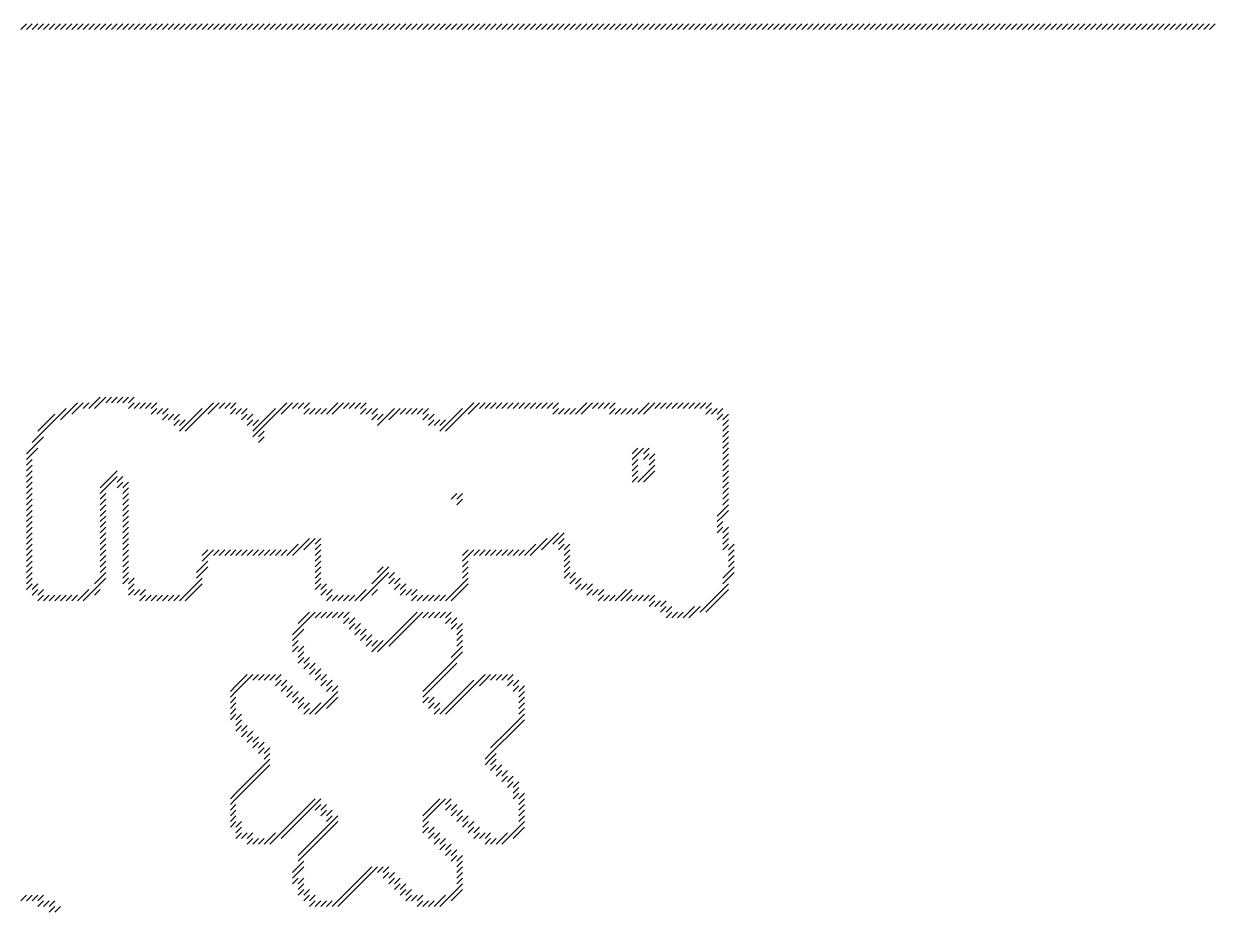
# Model space of a CAD drawing. Header units: metres. Extents: x 5 to 1923, y 5 to 1083.
# Drawn here: x 1136.5 to 1346.5, y 926.5 to 1083 of the extents above; entities that cross this region are included whole.
import ezdxf

# ---------------------------------------------------------------- set-up
doc = ezdxf.new("R2010")
doc.units = ezdxf.units.M

msp = doc.modelspace()

# ---------------------------------------------------------------- linework, layer by layer
for p, q in [((1136, 1082), (1137, 1083)), ((1137, 1082), (1138, 1083)), ((1138, 1082), (1139, 1083)), ((1139, 1082), (1140, 1083)), ((1140, 1082), (1141, 1083)), ((1141, 1082), (1142, 1083)), ((1142, 1082), (1143, 1083)), ((1143, 1082), (1144, 1083)), ((1144, 1082), (1145, 1083)), ((1145, 1082), (1146, 1083)), ((1146, 1082), (1147, 1083)), ((1147, 1082), (1148, 1083)), ((1148, 1082), (1149, 1083)), ((1149, 1082), (1150, 1083)), ((1150, 1082), (1151, 1083)), ((1151, 1082), (1152, 1083)), ((1152, 1082), (1153, 1083)), ((1153, 1082), (1154, 1083)), ((1154, 1082), (1155, 1083)), ((1155, 1082), (1156, 1083)), ((1156, 1082), (1157, 1083)), ((1157, 1082), (1158, 1083)), ((1158, 1082), (1159, 1083)), ((1159, 1082), (1160, 1083)), ((1160, 1082), (1161, 1083)), ((1161, 1082), (1162, 1083)), ((1162, 1082), (1163, 1083)), ((1163, 1082), (1164, 1083)), ((1164, 1082), (1165, 1083)), ((1165, 1082), (1166, 1083)), ((1166, 1082), (1167, 1083)), ((1167, 1082), (1168, 1083)), ((1168, 1082), (1169, 1083)), ((1169, 1082), (1170, 1083)), ((1170, 1082), (1171, 1083)), ((1171, 1082), (1172, 1083)), ((1172, 1082), (1173, 1083)), ((1173, 1082), (1174, 1083)), ((1174, 1082), (1175, 1083)), ((1175, 1082), (1176, 1083)), ((1176, 1082), (1177, 1083)), ((1177, 1082), (1178, 1083)), ((1178, 1082), (1179, 1083)), ((1179, 1082), (1180, 1083)), ((1180, 1082), (1181, 1083)), ((1181, 1082), (1182, 1083)), ((1182, 1082), (1183, 1083)), ((1183, 1082), (1184, 1083)), ((1184, 1082), (1185, 1083)), ((1185, 1082), (1186, 1083)), ((1186, 1082), (1187, 1083)), ((1187, 1082), (1188, 1083)), ((1188, 1082), (1189, 1083)), ((1189, 1082), (1190, 1083)), ((1190, 1082), (1191, 1083)), ((1191, 1082), (1192, 1083)), ((1192, 1082), (1193, 1083)), ((1193, 1082), (1194, 1083)), ((1194, 1082), (1195, 1083)), ((1195, 1082), (1196, 1083)), ((1196, 1082), (1197, 1083)), ((1197, 1082), (1198, 1083)), ((1198, 1082), (1199, 1083)), ((1199, 1082), (1200, 1083)), ((1200, 1082), (1201, 1083)), ((1201, 1082), (1202, 1083)), ((1202, 1082), (1203, 1083)), ((1203, 1082), (1204, 1083)), ((1204, 1082), (1205, 1083)), ((1205, 1082), (1206, 1083)), ((1206, 1082), (1207, 1083)), ((1207, 1082), (1208, 1083)), ((1208, 1082), (1209, 1083)), ((1209, 1082), (1210, 1083)), ((1210, 1082), (1211, 1083)), ((1211, 1082), (1212, 1083)), ((1212, 1082), (1213, 1083)), ((1213, 1082), (1214, 1083)), ((1214, 1082), (1215, 1083)), ((1215, 1082), (1216, 1083)), ((1216, 1082), (1217, 1083)), ((1217, 1082), (1218, 1083)), ((1218, 1082), (1219, 1083)), ((1219, 1082), (1220, 1083)), ((1220, 1082), (1221, 1083)), ((1221, 1082), (1222, 1083)), ((1222, 1082), (1223, 1083)), ((1223, 1082), (1224, 1083)), ((1224, 1082), (1225, 1083)), ((1225, 1082), (1226, 1083)), ((1226, 1082), (1227, 1083)), ((1227, 1082), (1228, 1083)), ((1228, 1082), (1229, 1083)), ((1229, 1082), (1230, 1083)), ((1230, 1082), (1231, 1083)), ((1231, 1082), (1232, 1083)), ((1232, 1082), (1233, 1083)), ((1233, 1082), (1234, 1083)), ((1234, 1082), (1235, 1083)), ((1235, 1082), (1236, 1083)), ((1236, 1082), (1237, 1083)), ((1237, 1082), (1238, 1083)), ((1238, 1082), (1239, 1083)), ((1239, 1082), (1240, 1083)), ((1240, 1082), (1241, 1083)), ((1241, 1082), (1242, 1083)), ((1242, 1082), (1243, 1083)), ((1243, 1082), (1244, 1083)), ((1244, 1082), (1245, 1083)), ((1245, 1082), (1246, 1083)), ((1246, 1082), (1247, 1083)), ((1247, 1082), (1248, 1083)), ((1248, 1082), (1249, 1083)), ((1249, 1082), (1250, 1083)), ((1250, 1082), (1251, 1083)), ((1251, 1082), (1252, 1083)), ((1252, 1082), (1253, 1083)), ((1253, 1082), (1254, 1083)), ((1254, 1082), (1255, 1083)), ((1255, 1082), (1256, 1083)), ((1256, 1082), (1257, 1083)), ((1257, 1082), (1258, 1083)), ((1258, 1082), (1259, 1083)), ((1259, 1082), (1260, 1083)), ((1260, 1082), (1261, 1083)), ((1261, 1082), (1262, 1083)), ((1262, 1082), (1263, 1083)), ((1263, 1082), (1264, 1083)), ((1264, 1082), (1265, 1083)), ((1265, 1082), (1266, 1083)), ((1266, 1082), (1267, 1083)), ((1267, 1082), (1268, 1083)), ((1268, 1082), (1269, 1083)), ((1269, 1082), (1270, 1083)), ((1270, 1082), (1271, 1083)), ((1271, 1082), (1272, 1083)), ((1272, 1082), (1273, 1083)), ((1273, 1082), (1274, 1083)), ((1274, 1082), (1275, 1083)), ((1275, 1082), (1276, 1083)), ((1276, 1082), (1277, 1083)), ((1277, 1082), (1278, 1083)), ((1278, 1082), (1279, 1083)), ((1279, 1082), (1280, 1083)), ((1280, 1082), (1281, 1083)), ((1281, 1082), (1282, 1083)), ((1282, 1082), (1283, 1083)), ((1283, 1082), (1284, 1083)), ((1284, 1082), (1285, 1083)), ((1285, 1082), (1286, 1083)), ((1286, 1082), (1287, 1083)), ((1287, 1082), (1288, 1083)), ((1288, 1082), (1289, 1083)), ((1289, 1082), (1290, 1083)), ((1290, 1082), (1291, 1083)), ((1291, 1082), (1292, 1083)), ((1292, 1082), (1293, 1083)), ((1293, 1082), (1294, 1083)), ((1294, 1082), (1295, 1083)), ((1295, 1082), (1296, 1083)), ((1296, 1082), (1297, 1083)), ((1297, 1082), (1298, 1083)), ((1298, 1082), (1299, 1083)), ((1299, 1082), (1300, 1083)), ((1300, 1082), (1301, 1083)), ((1301, 1082), (1302, 1083)), ((1302, 1082), (1303, 1083)), ((1303, 1082), (1304, 1083)), ((1304, 1082), (1305, 1083)), ((1305, 1082), (1306, 1083)), ((1306, 1082), (1307, 1083)), ((1307, 1082), (1308, 1083)), ((1308, 1082), (1309, 1083)), ((1309, 1082), (1310, 1083)), ((1310, 1082), (1311, 1083)), ((1311, 1082), (1312, 1083)), ((1312, 1082), (1313, 1083)), ((1313, 1082), (1314, 1083)), ((1314, 1082), (1315, 1083)), ((1315, 1082), (1316, 1083)), ((1316, 1082), (1317, 1083)), ((1317, 1082), (1318, 1083)), ((1318, 1082), (1319, 1083)), ((1319, 1082), (1320, 1083)), ((1320, 1082), (1321, 1083)), ((1321, 1082), (1322, 1083)), ((1322, 1082), (1323, 1083)), ((1323, 1082), (1324, 1083)), ((1324, 1082), (1325, 1083)), ((1325, 1082), (1326, 1083)), ((1326, 1082), (1327, 1083)), ((1327, 1082), (1328, 1083)), ((1328, 1082), (1329, 1083)), ((1329, 1082), (1330, 1083)), ((1330, 1082), (1331, 1083)), ((1331, 1082), (1332, 1083)), ((1332, 1082), (1333, 1083)), ((1333, 1082), (1334, 1083)), ((1334, 1082), (1335, 1083)), ((1335, 1082), (1336, 1083)), ((1336, 1082), (1337, 1083)), ((1337, 1082), (1338, 1083)), ((1338, 1082), (1339, 1083)), ((1339, 1082), (1340, 1083)), ((1340, 1082), (1341, 1083)), ((1341, 1082), (1342, 1083)), ((1342, 1082), (1343, 1083)), ((1343, 1082), (1344, 1083)), ((1344, 1082), (1345, 1083)), ((1345, 1082), (1346, 1083)), ((1346, 1082), (1347, 1083)), ((1149, 1016), (1150, 1017)), ((1150, 1016), (1151, 1017)), ((1151, 1016), (1152, 1017)), ((1152, 1016), (1153, 1017)), ((1153, 1016), (1154, 1017)), ((1154, 1016), (1155, 1017)), ((1155, 1016), (1156, 1017)), ((1143, 1014), (1144, 1015)), ((1144, 1014), (1145, 1015)), ((1145, 1015), (1146, 1016)), ((1145, 1014), (1146, 1015)), ((1146, 1015), (1147, 1016)), ((1147, 1015), (1148, 1016)), ((1148, 1015), (1149, 1016)), ((1149, 1015), (1150, 1016)), ((1155, 1015), (1156, 1016)), ((1156, 1015), (1157, 1016)), ((1157, 1015), (1158, 1016)), ((1158, 1015), (1159, 1016)), ((1159, 1015), (1160, 1016)), ((1159, 1014), (1160, 1015)), ((1160, 1014), (1161, 1015)), ((1161, 1014), (1162, 1015)), ((1167, 1014), (1168, 1015)), ((1168, 1014), (1169, 1015)), ((1169, 1015), (1170, 1016)), ((1169, 1014), (1170, 1015)), ((1170, 1015), (1171, 1016)), ((1171, 1015), (1172, 1016)), ((1172, 1015), (1173, 1016)), ((1173, 1015), (1174, 1016)), ((1173, 1014), (1174, 1015)), ((1174, 1014), (1175, 1015)), ((1175, 1014), (1176, 1015)), ((1180, 1014), (1181, 1015)), ((1181, 1014), (1182, 1015)), ((1182, 1015), (1183, 1016)), ((1182, 1014), (1183, 1015)), ((1183, 1015), (1184, 1016)), ((1184, 1015), (1185, 1016)), ((1185, 1015), (1186, 1016)), ((1186, 1015), (1187, 1016)), ((1186, 1014), (1187, 1015)), ((1187, 1014), (1188, 1015)), ((1188, 1014), (1189, 1015)), ((1189, 1014), (1190, 1015)), ((1190, 1014), (1191, 1015)), ((1191, 1015), (1192, 1016)), ((1191, 1014), (1192, 1015)), ((1192, 1015), (1193, 1016)), ((1193, 1015), (1194, 1016)), ((1194, 1015), (1195, 1016)), ((1195, 1015), (1196, 1016)), ((1196, 1015), (1197, 1016)), ((1196, 1014), (1197, 1015)), ((1197, 1014), (1198, 1015)), ((1198, 1014), (1199, 1015)), ((1201, 1014), (1202, 1015)), ((1202, 1014), (1203, 1015)), ((1203, 1014), (1204, 1015)), ((1204, 1014), (1205, 1015)), ((1205, 1014), (1206, 1015)), ((1206, 1014), (1207, 1015)), ((1207, 1014), (1208, 1015)), ((1213, 1014), (1214, 1015)), ((1214, 1014), (1215, 1015)), ((1215, 1015), (1216, 1016)), ((1215, 1014), (1216, 1015)), ((1216, 1015), (1217, 1016)), ((1217, 1015), (1218, 1016)), ((1218, 1015), (1219, 1016)), ((1219, 1015), (1220, 1016)), ((1220, 1015), (1221, 1016)), ((1221, 1015), (1222, 1016)), ((1222, 1015), (1223, 1016)), ((1223, 1015), (1224, 1016)), ((1224, 1015), (1225, 1016)), ((1225, 1015), (1226, 1016)), ((1226, 1015), (1227, 1016)), ((1227, 1015), (1228, 1016)), ((1228, 1015), (1229, 1016)), ((1229, 1015), (1230, 1016)), ((1230, 1015), (1231, 1016)), ((1230, 1014), (1231, 1015)), ((1231, 1014), (1232, 1015)), ((1232, 1014), (1233, 1015)), ((1233, 1014), (1234, 1015)), ((1234, 1014), (1235, 1015)), ((1235, 1015), (1236, 1016)), ((1235, 1014), (1236, 1015)), ((1236, 1015), (1237, 1016)), ((1237, 1015), (1238, 1016)), ((1238, 1015), (1239, 1016)), ((1239, 1015), (1240, 1016)), ((1240, 1015), (1241, 1016)), ((1240, 1014), (1241, 1015)), ((1241, 1014), (1242, 1015)), ((1242, 1014), (1243, 1015)), ((1243, 1014), (1244, 1015)), ((1244, 1014), (1245, 1015)), ((1245, 1014), (1246, 1015)), ((1246, 1015), (1247, 1016)), ((1246, 1014), (1247, 1015)), ((1247, 1015), (1248, 1016)), ((1248, 1015), (1249, 1016)), ((1249, 1015), (1250, 1016)), ((1250, 1015), (1251, 1016)), ((1251, 1015), (1252, 1016)), ((1252, 1015), (1253, 1016)), ((1253, 1015), (1254, 1016)), ((1254, 1015), (1255, 1016)), ((1255, 1015), (1256, 1016)), ((1256, 1015), (1257, 1016)), ((1257, 1015), (1258, 1016)), ((1257, 1014), (1258, 1015)), ((1258, 1014), (1259, 1015)), ((1259, 1014), (1260, 1015)), ((1140, 1012), (1141, 1013)), ((1141, 1013), (1142, 1014)), ((1141, 1012), (1142, 1013)), ((1142, 1013), (1143, 1014)), ((1143, 1013), (1144, 1014)), ((1161, 1013), (1162, 1014)), ((1162, 1013), (1163, 1014)), ((1163, 1013), (1164, 1014)), ((1163, 1012), (1164, 1013)), ((1164, 1012), (1165, 1013)), ((1165, 1012), (1166, 1013)), ((1166, 1013), (1167, 1014)), ((1166, 1012), (1167, 1013)), ((1167, 1013), (1168, 1014)), ((1175, 1013), (1176, 1014)), ((1176, 1013), (1177, 1014)), ((1176, 1012), (1177, 1013)), ((1177, 1012), (1178, 1013)), ((1178, 1012), (1179, 1013)), ((1179, 1013), (1180, 1014)), ((1179, 1012), (1180, 1013)), ((1180, 1013), (1181, 1014)), ((1198, 1013), (1199, 1014)), ((1199, 1013), (1200, 1014)), ((1199, 1012), (1200, 1013)), ((1200, 1013), (1201, 1014)), ((1201, 1013), (1202, 1014)), ((1207, 1013), (1208, 1014)), ((1208, 1013), (1209, 1014)), ((1208, 1012), (1209, 1013)), ((1209, 1012), (1210, 1013)), ((1210, 1012), (1211, 1013)), ((1211, 1012), (1212, 1013)), ((1212, 1013), (1213, 1014)), ((1212, 1012), (1213, 1013)), ((1213, 1013), (1214, 1014)), ((1259, 1013), (1260, 1014)), ((1260, 1013), (1261, 1014)), ((1260, 1012), (1261, 1013)), ((1139, 1011), (1140, 1012)), ((1139, 1010), (1140, 1011)), ((1140, 1011), (1141, 1012)), ((1164, 1011), (1165, 1012)), ((1165, 1011), (1166, 1012)), ((1177, 1011), (1178, 1012)), ((1177, 1010), (1178, 1011)), ((1178, 1011), (1179, 1012)), ((1178, 1010), (1179, 1011)), ((1210, 1011), (1211, 1012)), ((1211, 1011), (1212, 1012)), ((1260, 1011), (1261, 1012)), ((1260, 1010), (1261, 1011)), ((1137, 1007), (1138, 1008)), ((1138, 1009), (1139, 1010)), ((1138, 1008), (1139, 1009)), ((1138, 1007), (1139, 1008)), ((1139, 1009), (1140, 1010)), ((1178, 1009), (1179, 1010)), ((1244, 1007), (1245, 1008)), ((1245, 1007), (1246, 1008)), ((1246, 1007), (1247, 1008)), ((1260, 1009), (1261, 1010)), ((1260, 1008), (1261, 1009)), ((1260, 1007), (1261, 1008)), ((1137, 1006), (1138, 1007)), ((1137, 1005), (1138, 1006)), ((1244, 1006), (1245, 1007)), ((1244, 1005), (1245, 1006)), ((1246, 1006), (1247, 1007)), ((1247, 1006), (1248, 1007)), ((1247, 1005), (1248, 1006)), ((1260, 1006), (1261, 1007)), ((1260, 1005), (1261, 1006)), ((1137, 1004), (1138, 1005)), ((1137, 1003), (1138, 1004)), ((1152, 1003), (1153, 1004)), ((1244, 1004), (1245, 1005)), ((1244, 1003), (1245, 1004)), ((1246, 1003), (1247, 1004)), ((1247, 1004), (1248, 1005)), ((1247, 1003), (1248, 1004)), ((1260, 1004), (1261, 1005)), ((1260, 1003), (1261, 1004)), ((1137, 1002), (1138, 1003)), ((1137, 1001), (1138, 1002)), ((1150, 1001), (1151, 1002)), ((1151, 1002), (1152, 1003)), ((1151, 1001), (1152, 1002)), ((1152, 1002), (1153, 1003)), ((1153, 1002), (1154, 1003)), ((1153, 1001), (1154, 1002)), ((1154, 1001), (1155, 1002)), ((1244, 1002), (1245, 1003)), ((1245, 1002), (1246, 1003)), ((1246, 1002), (1247, 1003)), ((1260, 1002), (1261, 1003)), ((1260, 1001), (1261, 1002)), ((1137, 1000), (1138, 1001)), ((1137, 999), (1138, 1000)), ((1150, 1000), (1151, 1001)), ((1150, 999), (1151, 1000)), ((1154, 1000), (1155, 1001)), ((1154, 999), (1155, 1000)), ((1212, 999), (1213, 1000)), ((1213, 999), (1214, 1000)), ((1260, 1000), (1261, 1001)), ((1260, 999), (1261, 1000)), ((1137, 998), (1138, 999)), ((1137, 997), (1138, 998)), ((1150, 998), (1151, 999)), ((1150, 997), (1151, 998)), ((1154, 998), (1155, 999)), ((1154, 997), (1155, 998)), ((1213, 998), (1214, 999)), ((1260, 998), (1261, 999)), ((1260, 997), (1261, 998)), ((1137, 996), (1138, 997)), ((1137, 995), (1138, 996)), ((1150, 996), (1151, 997)), ((1150, 995), (1151, 996)), ((1154, 996), (1155, 997)), ((1154, 995), (1155, 996)), ((1259, 996), (1260, 997)), ((1259, 995), (1260, 996)), ((1260, 996), (1261, 997)), ((1137, 994), (1138, 995)), ((1137, 993), (1138, 994)), ((1150, 994), (1151, 995)), ((1150, 993), (1151, 994)), ((1154, 994), (1155, 995)), ((1154, 993), (1155, 994)), ((1259, 994), (1260, 995)), ((1259, 993), (1260, 994)), ((1260, 993), (1261, 994)), ((1137, 992), (1138, 993)), ((1137, 991), (1138, 992)), ((1150, 992), (1151, 993)), ((1150, 991), (1151, 992)), ((1154, 992), (1155, 993)), ((1154, 991), (1155, 992)), ((1186, 991), (1187, 992)), ((1187, 991), (1188, 992)), ((1188, 991), (1189, 992)), ((1228, 991), (1229, 992)), ((1229, 991), (1230, 992)), ((1230, 992), (1231, 993)), ((1230, 991), (1231, 992)), ((1231, 992), (1232, 993)), ((1231, 991), (1232, 992)), ((1260, 992), (1261, 993)), ((1260, 991), (1261, 992)), ((1137, 990), (1138, 991)), ((1137, 989), (1138, 990)), ((1150, 990), (1151, 991)), ((1150, 989), (1151, 990)), ((1154, 990), (1155, 991)), ((1154, 989), (1155, 990)), ((1168, 989), (1169, 990)), ((1169, 989), (1170, 990)), ((1170, 989), (1171, 990)), ((1171, 989), (1172, 990)), ((1172, 989), (1173, 990)), ((1173, 989), (1174, 990)), ((1174, 989), (1175, 990)), ((1175, 989), (1176, 990)), ((1176, 989), (1177, 990)), ((1177, 989), (1178, 990)), ((1178, 989), (1179, 990)), ((1179, 989), (1180, 990)), ((1180, 989), (1181, 990)), ((1181, 989), (1182, 990)), ((1182, 989), (1183, 990)), ((1183, 989), (1184, 990)), ((1184, 990), (1185, 991)), ((1184, 989), (1185, 990)), ((1185, 990), (1186, 991)), ((1186, 990), (1187, 991)), ((1188, 990), (1189, 991)), ((1188, 989), (1189, 990)), ((1214, 989), (1215, 990)), ((1215, 989), (1216, 990)), ((1216, 989), (1217, 990)), ((1217, 989), (1218, 990)), ((1218, 989), (1219, 990)), ((1219, 989), (1220, 990)), ((1220, 989), (1221, 990)), ((1221, 989), (1222, 990)), ((1222, 989), (1223, 990)), ((1223, 989), (1224, 990)), ((1224, 989), (1225, 990)), ((1225, 989), (1226, 990)), ((1226, 990), (1227, 991)), ((1226, 989), (1227, 990)), ((1227, 990), (1228, 991)), ((1228, 990), (1229, 991)), ((1231, 990), (1232, 991)), ((1232, 990), (1233, 991)), ((1232, 989), (1233, 990)), ((1260, 990), (1261, 991)), ((1261, 990), (1262, 991)), ((1261, 989), (1262, 990)), ((1137, 988), (1138, 989)), ((1137, 987), (1138, 988)), ((1137, 986), (1138, 987)), ((1150, 988), (1151, 989)), ((1150, 987), (1151, 988)), ((1150, 986), (1151, 987)), ((1154, 988), (1155, 989)), ((1154, 987), (1155, 988)), ((1154, 986), (1155, 987)), ((1167, 986), (1168, 987)), ((1168, 988), (1169, 989)), ((1168, 987), (1169, 988)), ((1168, 986), (1169, 987)), ((1188, 988), (1189, 989)), ((1188, 987), (1189, 988)), ((1188, 986), (1189, 987)), ((1199, 986), (1200, 987)), ((1200, 986), (1201, 987)), ((1214, 988), (1215, 989)), ((1214, 987), (1215, 988)), ((1214, 986), (1215, 987)), ((1232, 988), (1233, 989)), ((1232, 987), (1233, 988)), ((1232, 986), (1233, 987)), ((1261, 988), (1262, 989)), ((1261, 987), (1262, 988)), ((1261, 986), (1262, 987)), ((1137, 985), (1138, 986)), ((1137, 984), (1138, 985)), ((1149, 984), (1150, 985)), ((1150, 985), (1151, 986)), ((1150, 984), (1151, 985)), ((1154, 985), (1155, 986)), ((1154, 984), (1155, 985)), ((1155, 984), (1156, 985)), ((1167, 985), (1168, 986)), ((1167, 984), (1168, 985)), ((1188, 985), (1189, 986)), ((1188, 984), (1189, 985)), ((1198, 984), (1199, 985)), ((1199, 985), (1200, 986)), ((1199, 984), (1200, 985)), ((1200, 985), (1201, 986)), ((1201, 985), (1202, 986)), ((1201, 984), (1202, 985)), ((1202, 984), (1203, 985)), ((1214, 985), (1215, 986)), ((1214, 984), (1215, 985)), ((1232, 985), (1233, 986)), ((1233, 985), (1234, 986)), ((1233, 984), (1234, 985)), ((1234, 984), (1235, 985)), ((1260, 985), (1261, 986)), ((1260, 984), (1261, 985)), ((1261, 985), (1262, 986)), ((1137, 983), (1138, 984)), ((1138, 983), (1139, 984)), ((1138, 982), (1139, 983)), ((1139, 982), (1140, 983)), ((1147, 982), (1148, 983)), ((1148, 982), (1149, 983)), ((1149, 983), (1150, 984)), ((1149, 982), (1150, 983)), ((1155, 983), (1156, 984)), ((1155, 982), (1156, 983)), ((1156, 982), (1157, 983)), ((1157, 982), (1158, 983)), ((1165, 982), (1166, 983)), ((1166, 983), (1167, 984)), ((1166, 982), (1167, 983)), ((1167, 983), (1168, 984)), ((1188, 983), (1189, 984)), ((1189, 983), (1190, 984)), ((1189, 982), (1190, 983)), ((1190, 982), (1191, 983)), ((1196, 982), (1197, 983)), ((1197, 982), (1198, 983)), ((1198, 983), (1199, 984)), ((1198, 982), (1199, 983)), ((1202, 983), (1203, 984)), ((1203, 983), (1204, 984)), ((1203, 982), (1204, 983)), ((1204, 982), (1205, 983)), ((1205, 982), (1206, 983)), ((1212, 982), (1213, 983)), ((1213, 983), (1214, 984)), ((1213, 982), (1214, 983)), ((1214, 983), (1215, 984)), ((1234, 983), (1235, 984)), ((1235, 983), (1236, 984)), ((1236, 983), (1237, 984)), ((1236, 982), (1237, 983)), ((1237, 982), (1238, 983)), ((1238, 982), (1239, 983)), ((1242, 982), (1243, 983)), ((1243, 982), (1244, 983)), ((1259, 982), (1260, 983)), ((1260, 983), (1261, 984)), ((1260, 982), (1261, 983)), ((1139, 981), (1140, 982)), ((1140, 981), (1141, 982)), ((1141, 981), (1142, 982)), ((1142, 981), (1143, 982)), ((1143, 981), (1144, 982)), ((1144, 981), (1145, 982)), ((1145, 981), (1146, 982)), ((1146, 981), (1147, 982)), ((1147, 981), (1148, 982)), ((1157, 981), (1158, 982)), ((1158, 981), (1159, 982)), ((1159, 981), (1160, 982)), ((1160, 981), (1161, 982)), ((1161, 981), (1162, 982)), ((1162, 981), (1163, 982)), ((1163, 981), (1164, 982)), ((1164, 981), (1165, 982)), ((1165, 981), (1166, 982)), ((1190, 981), (1191, 982)), ((1191, 981), (1192, 982)), ((1192, 981), (1193, 982)), ((1193, 981), (1194, 982)), ((1194, 981), (1195, 982)), ((1195, 981), (1196, 982)), ((1196, 981), (1197, 982)), ((1205, 981), (1206, 982)), ((1206, 981), (1207, 982)), ((1207, 981), (1208, 982)), ((1208, 981), (1209, 982)), ((1209, 981), (1210, 982)), ((1210, 981), (1211, 982)), ((1211, 981), (1212, 982)), ((1212, 981), (1213, 982)), ((1238, 981), (1239, 982)), ((1239, 981), (1240, 982)), ((1240, 981), (1241, 982)), ((1241, 981), (1242, 982)), ((1242, 981), (1243, 982)), ((1243, 981), (1244, 982)), ((1244, 981), (1245, 982)), ((1245, 981), (1246, 982)), ((1246, 981), (1247, 982)), ((1247, 981), (1248, 982)), ((1247, 980), (1248, 981)), ((1248, 980), (1249, 981)), ((1249, 980), (1250, 981)), ((1257, 980), (1258, 981)), ((1258, 981), (1259, 982)), ((1258, 980), (1259, 981)), ((1259, 981), (1260, 982)), ((1186, 978), (1187, 979)), ((1187, 978), (1188, 979)), ((1188, 978), (1189, 979)), ((1189, 978), (1190, 979)), ((1190, 978), (1191, 979)), ((1191, 978), (1192, 979)), ((1192, 978), (1193, 979)), ((1193, 978), (1194, 979)), ((1205, 978), (1206, 979)), ((1206, 978), (1207, 979)), ((1207, 978), (1208, 979)), ((1208, 978), (1209, 979)), ((1209, 978), (1210, 979)), ((1210, 978), (1211, 979)), ((1211, 978), (1212, 979)), ((1249, 979), (1250, 980)), ((1250, 979), (1251, 980)), ((1250, 978), (1251, 979)), ((1251, 978), (1252, 979)), ((1252, 978), (1253, 979)), ((1253, 978), (1254, 979)), ((1254, 979), (1255, 980)), ((1254, 978), (1255, 979)), ((1255, 979), (1256, 980)), ((1256, 979), (1257, 980)), ((1257, 979), (1258, 980)), ((1185, 977), (1186, 978)), ((1185, 976), (1186, 977)), ((1186, 977), (1187, 978)), ((1193, 977), (1194, 978)), ((1194, 977), (1195, 978)), ((1194, 976), (1195, 977)), ((1195, 976), (1196, 977)), ((1203, 976), (1204, 977)), ((1204, 977), (1205, 978)), ((1204, 976), (1205, 977)), ((1205, 977), (1206, 978)), ((1211, 977), (1212, 978)), ((1212, 977), (1213, 978)), ((1212, 976), (1213, 977)), ((1213, 976), (1214, 977)), ((1184, 975), (1185, 976)), ((1184, 974), (1185, 975)), ((1185, 975), (1186, 976)), ((1195, 975), (1196, 976)), ((1196, 975), (1197, 976)), ((1196, 974), (1197, 975)), ((1197, 974), (1198, 975)), ((1201, 974), (1202, 975)), ((1202, 975), (1203, 976)), ((1202, 974), (1203, 975)), ((1203, 975), (1204, 976)), ((1213, 975), (1214, 976)), ((1213, 974), (1214, 975)), ((1184, 973), (1185, 974)), ((1184, 972), (1185, 973)), ((1185, 972), (1186, 973)), ((1197, 973), (1198, 974)), ((1198, 973), (1199, 974)), ((1198, 972), (1199, 973)), ((1199, 973), (1200, 974)), ((1199, 972), (1200, 973)), ((1200, 973), (1201, 974)), ((1201, 973), (1202, 974)), ((1213, 973), (1214, 974)), ((1213, 972), (1214, 973)), ((1185, 971), (1186, 972)), ((1185, 970), (1186, 971)), ((1186, 970), (1187, 971)), ((1212, 971), (1213, 972)), ((1212, 970), (1213, 971)), ((1213, 971), (1214, 972)), ((1186, 969), (1187, 970)), ((1187, 969), (1188, 970)), ((1187, 968), (1188, 969)), ((1188, 968), (1189, 969)), ((1210, 968), (1211, 969)), ((1211, 969), (1212, 970)), ((1211, 968), (1212, 969)), ((1212, 969), (1213, 970)), ((1173, 965), (1174, 966)), ((1174, 966), (1175, 967)), ((1174, 965), (1175, 966)), ((1175, 967), (1176, 968)), ((1175, 966), (1176, 967)), ((1176, 967), (1177, 968)), ((1177, 967), (1178, 968)), ((1178, 967), (1179, 968)), ((1179, 967), (1180, 968)), ((1180, 967), (1181, 968)), ((1181, 967), (1182, 968)), ((1181, 966), (1182, 967)), ((1182, 966), (1183, 967)), ((1182, 965), (1183, 966)), ((1183, 965), (1184, 966)), ((1188, 967), (1189, 968)), ((1189, 967), (1190, 968)), ((1189, 966), (1190, 967)), ((1190, 966), (1191, 967)), ((1190, 965), (1191, 966)), ((1191, 965), (1192, 966)), ((1207, 965), (1208, 966)), ((1208, 966), (1209, 967)), ((1208, 965), (1209, 966)), ((1209, 967), (1210, 968)), ((1209, 966), (1210, 967)), ((1210, 967), (1211, 968)), ((1214, 965), (1215, 966)), ((1215, 966), (1216, 967)), ((1215, 965), (1216, 966)), ((1216, 966), (1217, 967)), ((1217, 967), (1218, 968)), ((1217, 966), (1218, 967)), ((1218, 967), (1219, 968)), ((1219, 967), (1220, 968)), ((1220, 967), (1221, 968)), ((1221, 967), (1222, 968)), ((1222, 967), (1223, 968)), ((1222, 966), (1223, 967)), ((1223, 966), (1224, 967)), ((1223, 965), (1224, 966)), ((1224, 965), (1225, 966)), ((1173, 964), (1174, 965)), ((1173, 963), (1174, 964)), ((1183, 964), (1184, 965)), ((1184, 964), (1185, 965)), ((1184, 963), (1185, 964)), ((1185, 963), (1186, 964)), ((1190, 963), (1191, 964)), ((1191, 964), (1192, 965)), ((1191, 963), (1192, 964)), ((1207, 964), (1208, 965)), ((1207, 963), (1208, 964)), ((1208, 963), (1209, 964)), ((1212, 963), (1213, 964)), ((1213, 964), (1214, 965)), ((1213, 963), (1214, 964)), ((1214, 964), (1215, 965)), ((1224, 964), (1225, 965)), ((1224, 963), (1225, 964)), ((1173, 962), (1174, 963)), ((1173, 961), (1174, 962)), ((1185, 962), (1186, 963)), ((1186, 962), (1187, 963)), ((1186, 961), (1187, 962)), ((1187, 961), (1188, 962)), ((1188, 962), (1189, 963)), ((1188, 961), (1189, 962)), ((1189, 962), (1190, 963)), ((1190, 962), (1191, 963)), ((1208, 962), (1209, 963)), ((1209, 962), (1210, 963)), ((1209, 961), (1210, 962)), ((1210, 961), (1211, 962)), ((1211, 962), (1212, 963)), ((1211, 961), (1212, 962)), ((1212, 962), (1213, 963)), ((1224, 962), (1225, 963)), ((1224, 961), (1225, 962)), ((1173, 960), (1174, 961)), ((1174, 960), (1175, 961)), ((1174, 959), (1175, 960)), ((1223, 959), (1224, 960)), ((1224, 960), (1225, 961)), ((1224, 959), (1225, 960)), ((1174, 958), (1175, 959)), ((1175, 958), (1176, 959)), ((1175, 957), (1176, 958)), ((1176, 957), (1177, 958)), ((1221, 957), (1222, 958)), ((1222, 958), (1223, 959)), ((1222, 957), (1223, 958)), ((1223, 958), (1224, 959)), ((1176, 956), (1177, 957)), ((1177, 956), (1178, 957)), ((1177, 955), (1178, 956)), ((1178, 955), (1179, 956)), ((1219, 955), (1220, 956)), ((1220, 956), (1221, 957)), ((1220, 955), (1221, 956)), ((1221, 956), (1222, 957)), ((1178, 954), (1179, 955)), ((1179, 954), (1180, 955)), ((1179, 953), (1180, 954)), ((1218, 953), (1219, 954)), ((1219, 954), (1220, 955)), ((1219, 953), (1220, 954)), ((1178, 951), (1179, 952)), ((1179, 952), (1180, 953)), ((1179, 951), (1180, 952)), ((1218, 952), (1219, 953)), ((1219, 952), (1220, 953)), ((1219, 951), (1220, 952)), ((1220, 951), (1221, 952)), ((1176, 949), (1177, 950)), ((1177, 950), (1178, 951)), ((1177, 949), (1178, 950)), ((1178, 950), (1179, 951)), ((1220, 950), (1221, 951)), ((1221, 950), (1222, 951)), ((1221, 949), (1222, 950)), ((1222, 949), (1223, 950)), ((1174, 947), (1175, 948)), ((1175, 948), (1176, 949)), ((1175, 947), (1176, 948)), ((1176, 948), (1177, 949)), ((1222, 948), (1223, 949)), ((1223, 948), (1224, 949)), ((1223, 947), (1224, 948)), ((1173, 946), (1174, 947)), ((1173, 945), (1174, 946)), ((1173, 944), (1174, 945)), ((1174, 946), (1175, 947)), ((1186, 944), (1187, 945)), ((1187, 945), (1188, 946)), ((1187, 944), (1188, 945)), ((1188, 945), (1189, 946)), ((1188, 944), (1189, 945)), ((1189, 944), (1190, 945)), ((1208, 944), (1209, 945)), ((1209, 945), (1210, 946)), ((1209, 944), (1210, 945)), ((1210, 945), (1211, 946)), ((1211, 945), (1212, 946)), ((1211, 944), (1212, 945)), ((1212, 944), (1213, 945)), ((1223, 946), (1224, 947)), ((1224, 946), (1225, 947)), ((1224, 945), (1225, 946)), ((1224, 944), (1225, 945)), ((1173, 943), (1174, 944)), ((1173, 942), (1174, 943)), ((1184, 942), (1185, 943)), ((1185, 943), (1186, 944)), ((1185, 942), (1186, 943)), ((1186, 943), (1187, 944)), ((1189, 943), (1190, 944)), ((1190, 943), (1191, 944)), ((1190, 942), (1191, 943)), ((1191, 942), (1192, 943)), ((1207, 943), (1208, 944)), ((1207, 942), (1208, 943)), ((1208, 943), (1209, 944)), ((1212, 943), (1213, 944)), ((1213, 943), (1214, 944)), ((1213, 942), (1214, 943)), ((1214, 942), (1215, 943)), ((1224, 943), (1225, 944)), ((1224, 942), (1225, 943)), ((1173, 941), (1174, 942)), ((1174, 941), (1175, 942)), ((1174, 940), (1175, 941)), ((1182, 940), (1183, 941)), ((1183, 941), (1184, 942)), ((1183, 940), (1184, 941)), ((1184, 941), (1185, 942)), ((1189, 940), (1190, 941)), ((1190, 941), (1191, 942)), ((1190, 940), (1191, 941)), ((1191, 941), (1192, 942)), ((1207, 941), (1208, 942)), ((1207, 940), (1208, 941)), ((1208, 940), (1209, 941)), ((1214, 941), (1215, 942)), ((1215, 941), (1216, 942)), ((1215, 940), (1216, 941)), ((1216, 940), (1217, 941)), ((1223, 940), (1224, 941)), ((1224, 941), (1225, 942)), ((1224, 940), (1225, 941)), ((1174, 939), (1175, 940)), ((1175, 939), (1176, 940)), ((1176, 939), (1177, 940)), ((1176, 938), (1177, 939)), ((1177, 938), (1178, 939)), ((1178, 938), (1179, 939)), ((1179, 938), (1180, 939)), ((1180, 939), (1181, 940)), ((1180, 938), (1181, 939)), ((1181, 939), (1182, 940)), ((1182, 939), (1183, 940)), ((1187, 938), (1188, 939)), ((1188, 939), (1189, 940)), ((1188, 938), (1189, 939)), ((1189, 939), (1190, 940)), ((1208, 939), (1209, 940)), ((1209, 939), (1210, 940)), ((1209, 938), (1210, 939)), ((1210, 938), (1211, 939)), ((1216, 939), (1217, 940)), ((1217, 939), (1218, 940)), ((1218, 939), (1219, 940)), ((1218, 938), (1219, 939)), ((1219, 938), (1220, 939)), ((1220, 938), (1221, 939)), ((1221, 939), (1222, 940)), ((1221, 938), (1222, 939)), ((1222, 939), (1223, 940)), ((1223, 939), (1224, 940)), ((1185, 936), (1186, 937)), ((1186, 937), (1187, 938)), ((1186, 936), (1187, 937)), ((1187, 937), (1188, 938)), ((1210, 937), (1211, 938)), ((1211, 937), (1212, 938)), ((1211, 936), (1212, 937)), ((1212, 936), (1213, 937)), ((1185, 935), (1186, 936)), ((1185, 934), (1186, 935)), ((1212, 935), (1213, 936)), ((1213, 935), (1214, 936)), ((1213, 934), (1214, 935)), ((1184, 933), (1185, 934)), ((1184, 932), (1185, 933)), ((1185, 933), (1186, 934)), ((1196, 932), (1197, 933)), ((1197, 933), (1198, 934)), ((1197, 932), (1198, 933)), ((1198, 933), (1199, 934)), ((1199, 933), (1200, 934)), ((1200, 933), (1201, 934)), ((1200, 932), (1201, 933)), ((1201, 932), (1202, 933)), ((1213, 933), (1214, 934)), ((1213, 932), (1214, 933)), ((1184, 931), (1185, 932)), ((1185, 931), (1186, 932)), ((1185, 930), (1186, 931)), ((1194, 930), (1195, 931)), ((1195, 931), (1196, 932)), ((1195, 930), (1196, 931)), ((1196, 931), (1197, 932)), ((1201, 931), (1202, 932)), ((1202, 931), (1203, 932)), ((1202, 930), (1203, 931)), ((1203, 930), (1204, 931)), ((1213, 931), (1214, 932)), ((1213, 930), (1214, 931)), ((1136, 928), (1137, 929)), ((1137, 928), (1138, 929)), ((1138, 928), (1139, 929)), ((1139, 928), (1140, 929)), ((1185, 929), (1186, 930)), ((1186, 929), (1187, 930)), ((1186, 928), (1187, 929)), ((1187, 928), (1188, 929)), ((1192, 928), (1193, 929)), ((1193, 929), (1194, 930)), ((1193, 928), (1194, 929)), ((1194, 929), (1195, 930)), ((1203, 929), (1204, 930)), ((1204, 929), (1205, 930)), ((1204, 928), (1205, 929)), ((1205, 928), (1206, 929)), ((1206, 928), (1207, 929)), ((1210, 928), (1211, 929)), ((1211, 928), (1212, 929)), ((1212, 929), (1213, 930)), ((1212, 928), (1213, 929)), ((1213, 929), (1214, 930)), ((1139, 927), (1140, 928)), ((1140, 927), (1141, 928)), ((1141, 927), (1142, 928)), ((1141, 926), (1142, 927)), ((1142, 926), (1143, 927)), ((1187, 927), (1188, 928)), ((1188, 927), (1189, 928)), ((1189, 927), (1190, 928)), ((1190, 927), (1191, 928)), ((1191, 927), (1192, 928)), ((1192, 927), (1193, 928)), ((1206, 927), (1207, 928)), ((1207, 927), (1208, 928)), ((1208, 927), (1209, 928)), ((1209, 927), (1210, 928)), ((1210, 927), (1211, 928))]:
    msp.add_line(p, q)

doc.saveas('drawing.dxf')
